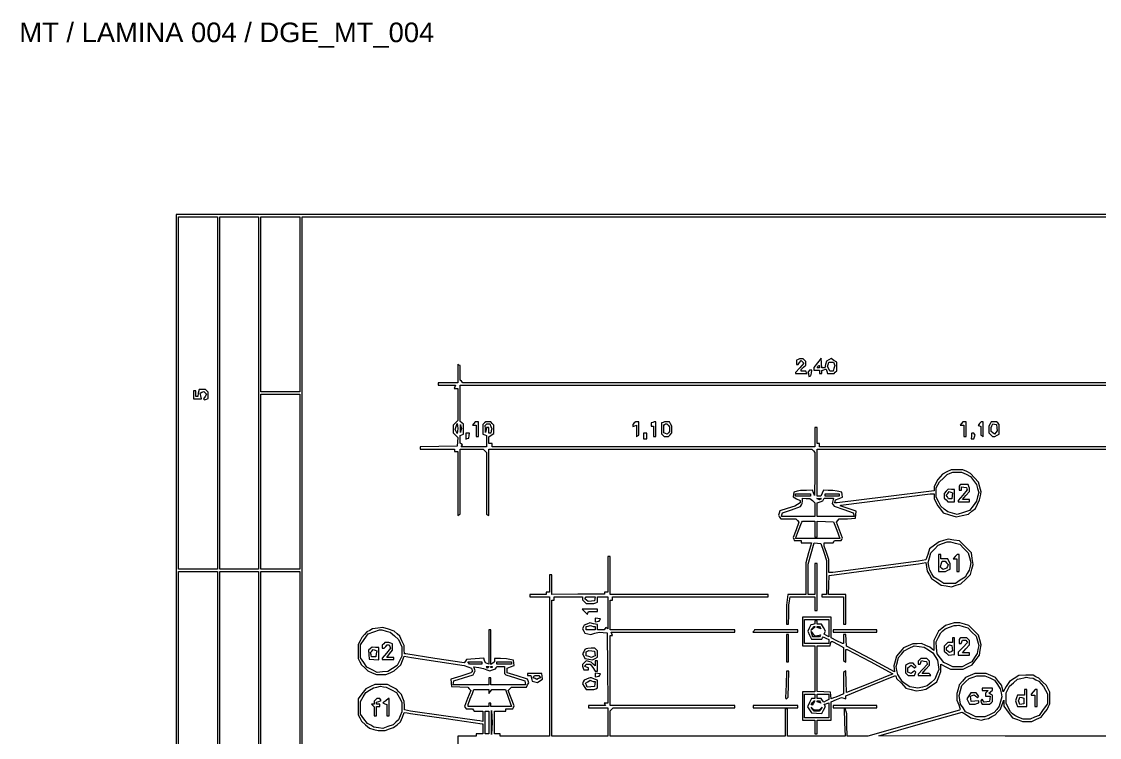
# Paper-space layout 'AN-01-DGE-004' of a CAD drawing. Header units: metres, sheet in millimetres. Extents: x 12 to 193, y 4 to 291.
# Drawn here: x 12.2 to 127.8, y 214.4 to 291.3 of the extents above; entities that cross this region are included whole.
import ezdxf

# ---------------------------------------------------------------- set-up
doc = ezdxf.new("R2010")
doc.units = ezdxf.units.M
doc.layers.add('DGE_CONTORNOS', color=7, linetype='Continuous', lineweight=0)
doc.layers.add('DGE_DATOS', color=7, linetype='Continuous', lineweight=0)
doc.styles.add('DGE_ARIAL', font='arial.ttf')

# ---------------------------------------------------------------- blocks, each defined once
blk = doc.blocks.new('LP_REF_DGE_MT_004')
at = {"layer": 'DGE_CONTORNOS'}
for points in [[(28.83, 147.47), (28.83, 24.39), (111.03, 24.39), (193.23, 24.39), (193.23, 147.47), (193.23, 270.55), (111.03, 270.55), (28.83, 270.55)], [(33.25, 251.39), (33.25, 232.49), (31.16, 232.49), (29.07, 232.49), (29.07, 251.39), (29.07, 270.3), (31.16, 270.3), (33.25, 270.3)], [(37.67, 251.39), (37.67, 232.49), (35.58, 232.49), (33.49, 232.49), (33.49, 251.39), (33.49, 270.3), (35.58, 270.3), (37.67, 270.3)], [(42.09, 260.91), (42.09, 251.52), (40, 251.52), (37.91, 251.52), (37.91, 260.91), (37.91, 270.3), (40, 270.3), (42.09, 270.3)], [(192.98, 195.78), (192.98, 121.25), (186.78, 121.25), (180.58, 121.25), (180.58, 118.43), (180.58, 115.61), (111.46, 115.61), (42.33, 115.61), (42.33, 192.95), (42.33, 270.3), (117.66, 270.3), (192.98, 270.3)], [(95.53, 255), (95.37, 254.93), (95.37, 254.7), (95.37, 254.46), (95.45, 254.46), (95.53, 254.46), (95.69, 254.68), (95.85, 254.89), (96, 254.75), (96.15, 254.6), (95.7, 254.1), (95.25, 253.6), (95.25, 253.54), (95.25, 253.48), (95.87, 253.48), (96.49, 253.48), (96.42, 253.6), (96.34, 253.73), (96.1, 253.73), (95.86, 253.73), (95.86, 253.83), (95.86, 253.93), (96.11, 254.16), (96.36, 254.38), (96.36, 254.58), (96.36, 254.78), (96.21, 254.93), (96.06, 255.08), (95.87, 255.07), (95.68, 255.06)], [(97.61, 254.63), (97.22, 254.12), (97.22, 253.99), (97.22, 253.85), (97.52, 253.85), (97.83, 253.85), (97.83, 253.67), (97.83, 253.48), (97.95, 253.48), (98.07, 253.48), (98.07, 253.65), (98.07, 253.82), (98.27, 253.9), (98.46, 253.97), (98.5, 253.97), (98.54, 253.97), (98.6, 253.73), (98.67, 253.48), (99.02, 253.48), (99.38, 253.48), (99.52, 253.63), (99.67, 253.78), (99.67, 254.24), (99.67, 254.7), (99.37, 254.9), (99.07, 255.09), (98.82, 254.96), (98.56, 254.82), (98.48, 254.46), (98.41, 254.1), (98.25, 254.1), (98.09, 254.1), (98.05, 254.61), (98.01, 255.13)], [(97.83, 254.22), (97.83, 254.1), (97.7, 254.1), (97.57, 254.1), (97.65, 254.22), (97.72, 254.34), (97.78, 254.34), (97.83, 254.34)], [(99.38, 254.52), (99.45, 254.34), (99.37, 254.03), (99.3, 253.73), (99.12, 253.73), (98.94, 253.73), (98.81, 253.98), (98.68, 254.23), (98.75, 254.47), (98.83, 254.71), (99.07, 254.71), (99.31, 254.71)], [(96.68, 253.75), (96.62, 253.65), (96.65, 253.41), (96.69, 253.17), (96.8, 253.2), (96.91, 253.23), (96.95, 253.54), (96.99, 253.85), (96.86, 253.85), (96.74, 253.85)], [(31.2, 251.39), (31.13, 251.03), (31.02, 251.03), (30.92, 251.03), (30.92, 251.33), (30.92, 251.64), (30.79, 251.64), (30.67, 251.64), (30.67, 251.21), (30.67, 250.78), (31.1, 250.78), (31.53, 250.78), (31.46, 251.09), (31.38, 251.39), (31.59, 251.47), (31.79, 251.55), (31.93, 251.41), (32.08, 251.27), (31.92, 251.01), (31.76, 250.76), (31.81, 250.7), (31.86, 250.65), (32.07, 250.73), (32.27, 250.81), (32.27, 251.14), (32.27, 251.47), (32.12, 251.62), (31.97, 251.76), (31.63, 251.76), (31.28, 251.76)], [(42.09, 241.88), (42.09, 232.49), (40, 232.49), (37.91, 232.49), (37.91, 241.88), (37.91, 251.27), (40, 251.27), (42.09, 251.27)], [(59, 247.31), (58.95, 247.04), (58.86, 247.25), (58.76, 247.47), (58.86, 247.8), (58.95, 248.14), (59, 247.86), (59.05, 247.59)], [(59.36, 247.37), (59.31, 247.16), (59.31, 247.59), (59.31, 248.02), (59.36, 247.8), (59.42, 247.59)], [(60.75, 248.14), (60.6, 247.96), (60.71, 247.94), (60.81, 247.93), (60.9, 247.94), (61, 247.96), (61, 247.34), (61, 246.73), (61.12, 246.73), (61.24, 246.73), (61.24, 247.53), (61.24, 248.32), (61.07, 248.32), (60.9, 248.32)], [(62.58, 247.81), (62.68, 247.54), (62.62, 247.32), (62.56, 247.1), (62.46, 247.1), (62.35, 247.1), (62.35, 247.4), (62.35, 247.71), (62.23, 247.71), (62.12, 247.71), (62.07, 247.43), (62.01, 247.16), (62, 247.54), (61.98, 247.92), (62.06, 248), (62.14, 248.08), (62.31, 248.08), (62.48, 248.08)], [(77.96, 248.18), (77.82, 248.03), (77.82, 247.92), (77.82, 247.81), (78, 247.88), (78.19, 247.95), (78.19, 247.33), (78.19, 246.71), (78.31, 246.79), (78.43, 246.87), (78.43, 247.6), (78.43, 248.32), (78.27, 248.32), (78.11, 248.32)], [(79.93, 248.24), (79.78, 248.18), (79.78, 248.01), (79.78, 247.83), (79.9, 247.83), (80.03, 247.83), (80.03, 247.28), (80.03, 246.73), (80.15, 246.73), (80.27, 246.73), (80.27, 247.53), (80.27, 248.32), (80.18, 248.32), (80.09, 248.31)], [(81.04, 248.24), (80.89, 248.18), (80.89, 247.6), (80.89, 247.02), (81.03, 246.88), (81.18, 246.73), (81.39, 246.73), (81.61, 246.73), (81.8, 246.92), (81.99, 247.11), (81.99, 247.48), (81.99, 247.85), (81.86, 248.09), (81.74, 248.32), (81.47, 248.32), (81.19, 248.31)], [(81.6, 247.93), (81.75, 247.78), (81.75, 247.53), (81.75, 247.27), (81.61, 247.13), (81.47, 246.99), (81.3, 247.06), (81.13, 247.12), (81.13, 247.52), (81.13, 247.92), (81.21, 248), (81.3, 248.08), (81.37, 248.08), (81.45, 248.08)], [(113.05, 248.14), (112.9, 247.96), (113.01, 247.94), (113.11, 247.93), (113.21, 247.94), (113.3, 247.96), (113.3, 247.34), (113.3, 246.73), (113.42, 246.73), (113.54, 246.73), (113.54, 247.53), (113.54, 248.32), (113.38, 248.32), (113.21, 248.32)], [(115, 248.12), (114.83, 247.92), (114.99, 247.86), (115.14, 247.81), (115.14, 247.34), (115.14, 246.87), (115.26, 246.79), (115.39, 246.71), (115.39, 247.52), (115.39, 248.32), (115.28, 248.32), (115.17, 248.32)], [(116.13, 248.09), (116, 247.85), (116, 247.48), (116, 247.11), (116.19, 246.92), (116.39, 246.73), (116.51, 246.73), (116.63, 246.73), (116.87, 246.86), (117.11, 246.98), (117.11, 247.51), (117.11, 248.03), (116.96, 248.18), (116.81, 248.32), (116.53, 248.32), (116.25, 248.32)], [(116.84, 247.67), (116.88, 247.33), (116.73, 247.15), (116.58, 246.97), (116.41, 247.11), (116.25, 247.25), (116.25, 247.47), (116.25, 247.69), (116.32, 247.89), (116.4, 248.09), (116.6, 248.05), (116.8, 248.02)], [(59.89, 246.78), (59.89, 246.46), (60.04, 246.51), (60.2, 246.56), (60.24, 246.83), (60.28, 247.1), (60.08, 247.1), (59.89, 247.1)], [(78.95, 246.79), (78.95, 246.48), (79.12, 246.48), (79.29, 246.48), (79.29, 246.79), (79.29, 247.1), (79.12, 247.1), (78.95, 247.1)], [(114.15, 247.07), (114.14, 247.04), (114.11, 246.76), (114.08, 246.48), (114.23, 246.48), (114.38, 246.48), (114.45, 246.68), (114.53, 246.87), (114.46, 246.99), (114.39, 247.1), (114.27, 247.1), (114.16, 247.1)], [(113.54, 242.68), (114.02, 242.43), (114.34, 242.01), (114.66, 241.59), (114.78, 241.15), (114.91, 240.72), (114.78, 240.25), (114.66, 239.79), (114.29, 239.29), (113.92, 238.78), (113.25, 238.57), (112.59, 238.36), (112.09, 238.5), (111.59, 238.63), (111.21, 238.95), (110.83, 239.27), (110.59, 239.74), (110.35, 240.21), (110.35, 240.71), (110.35, 241.22), (110.53, 241.55), (110.7, 241.88), (111.11, 242.27), (111.52, 242.66), (111.83, 242.79), (112.13, 242.91), (112.6, 242.92), (113.06, 242.92)], [(96.85, 240.47), (96.85, 240.34), (96.05, 240.34), (95.25, 240.34), (95.25, 240.47), (95.25, 240.59), (96.05, 240.59), (96.85, 240.59)], [(99.92, 240.47), (99.92, 240.34), (99.18, 240.34), (98.44, 240.34), (98.44, 240.47), (98.44, 240.59), (99.18, 240.59), (99.92, 240.59)], [(111.42, 240.86), (111.21, 240.63), (111.21, 240.37), (111.21, 240.12), (111.4, 239.92), (111.6, 239.73), (111.96, 239.73), (112.32, 239.73), (112.32, 240.38), (112.32, 241.03), (111.97, 241.06), (111.62, 241.08)], [(112.05, 240.36), (112.01, 240.04), (111.84, 240.04), (111.67, 240.04), (111.54, 240.24), (111.41, 240.45), (111.57, 240.63), (111.72, 240.82), (111.9, 240.75), (112.08, 240.68)], [(112.89, 241.49), (112.81, 241.41), (112.81, 241.18), (112.81, 240.96), (112.93, 240.96), (113.05, 240.96), (113.05, 241.15), (113.05, 241.34), (113.32, 241.3), (113.59, 241.27), (113.63, 241.13), (113.67, 241), (113.18, 240.44), (112.69, 239.88), (112.69, 239.8), (112.69, 239.73), (113.3, 239.73), (113.91, 239.73), (113.91, 239.85), (113.91, 239.98), (113.53, 239.98), (113.15, 239.98), (113.53, 240.41), (113.91, 240.84), (113.91, 241.01), (113.91, 241.18), (113.84, 241.38), (113.76, 241.57), (113.37, 241.57), (112.97, 241.57)], [(97.06, 239.86), (97.34, 239.63), (97.34, 238.88), (97.34, 238.13), (95.55, 238.13), (93.76, 238.13), (93.8, 238.33), (93.84, 238.53), (94.81, 238.87), (95.77, 239.22), (95.88, 239.38), (95.98, 239.55), (95.99, 239.82), (95.99, 240.1), (96.39, 240.09), (96.79, 240.09)], [(97.92, 240.02), (97.84, 239.95), (97.68, 240.02), (97.52, 240.08), (97.76, 240.09), (97.99, 240.1)], [(99.24, 239.82), (99.18, 239.55), (99.28, 239.39), (99.38, 239.24), (100.42, 238.89), (101.45, 238.54), (101.49, 238.34), (101.53, 238.13), (99.56, 238.13), (97.58, 238.13), (97.58, 238.87), (97.58, 239.61), (97.88, 239.73), (98.17, 239.84), (98.25, 239.97), (98.33, 240.1), (98.82, 240.1), (99.31, 240.1)], [(97.34, 236.78), (97.34, 235.92), (97.46, 235.92), (97.58, 235.92), (97.58, 236.79), (97.58, 237.65), (98.46, 237.62), (99.33, 237.58), (99.68, 236.69), (100.02, 235.8), (97.64, 235.8), (95.26, 235.8), (95.57, 236.63), (95.88, 237.45), (95.94, 237.55), (96, 237.64), (96.67, 237.64), (97.34, 237.64)], [(112.38, 235.3), (112.86, 235.16), (113.32, 234.71), (113.77, 234.26), (113.91, 233.74), (114.05, 233.22), (113.97, 232.81), (113.89, 232.39), (113.66, 232.02), (113.43, 231.64), (112.92, 231.3), (112.41, 230.96), (111.78, 230.96), (111.15, 230.97), (110.62, 231.3), (110.1, 231.64), (109.87, 232.01), (109.64, 232.39), (109.56, 232.81), (109.48, 233.22), (109.62, 233.72), (109.75, 234.23), (110.14, 234.65), (110.54, 235.08), (111.03, 235.25), (111.52, 235.42), (111.7, 235.43), (111.89, 235.43)], [(110.6, 233.16), (110.6, 232.24), (110.97, 232.24), (111.35, 232.24), (111.59, 232.37), (111.83, 232.5), (111.83, 232.81), (111.83, 233.12), (111.7, 233.35), (111.57, 233.59), (111.21, 233.59), (110.84, 233.59), (110.84, 233.84), (110.84, 234.08), (110.72, 234.08), (110.6, 234.08)], [(112.38, 233.84), (112.16, 233.59), (112.36, 233.59), (112.56, 233.59), (112.56, 232.92), (112.56, 232.24), (112.69, 232.24), (112.81, 232.24), (112.81, 233.16), (112.81, 234.08), (112.7, 234.08), (112.6, 234.08)], [(111.46, 233.16), (111.61, 232.98), (111.54, 232.79), (111.46, 232.6), (111.27, 232.53), (111.07, 232.45), (110.94, 232.58), (110.81, 232.71), (110.89, 233.03), (110.97, 233.35), (111.14, 233.35), (111.3, 233.35)], [(33.25, 213.33), (33.25, 194.43), (31.16, 194.43), (29.07, 194.43), (29.07, 213.33), (29.07, 232.24), (31.16, 232.24), (33.25, 232.24)], [(37.67, 213.33), (37.67, 194.43), (35.58, 194.43), (33.49, 194.43), (33.49, 213.33), (33.49, 232.24), (35.58, 232.24), (37.67, 232.24)], [(42.09, 222.85), (42.09, 213.46), (40, 213.46), (37.91, 213.46), (37.91, 222.85), (37.91, 232.24), (40, 232.24), (42.09, 232.24)], [(72.41, 229.37), (72.41, 229.19), (72.61, 229), (72.8, 228.8), (73.21, 228.8), (73.62, 228.8), (73.82, 228.88), (74.01, 228.95), (74.01, 229.25), (74.01, 229.54), (74.56, 229.54), (75.12, 229.54), (75.12, 227.81), (75.12, 226.09), (75, 226.16), (74.89, 226.23), (74.81, 226.1), (74.73, 225.98), (74.37, 225.98), (74.01, 225.98), (74.01, 226.27), (74.01, 226.57), (73.6, 226.64), (73.18, 226.72), (72.88, 226.61), (72.57, 226.49), (72.49, 226.29), (72.42, 226.09), (72.53, 225.86), (72.65, 225.64), (72.97, 225.56), (73.28, 225.48), (73.74, 225.62), (74.19, 225.75), (74.62, 225.71), (75.05, 225.67), (75.09, 221.9), (75.12, 218.12), (74.93, 218.12), (74.73, 218.12), (74.81, 218), (74.88, 217.88), (73.96, 217.88), (73.03, 217.88), (73.03, 217.75), (73.03, 217.63), (74.07, 217.63), (75.12, 217.63), (75.12, 216.1), (75.12, 214.56), (72.11, 214.56), (69.1, 214.56), (69.1, 221.87), (69.1, 229.17), (69.22, 229.17), (69.35, 229.17), (69.35, 229.36), (69.35, 229.54), (70.88, 229.54), (72.41, 229.54)], [(73.74, 229.33), (73.7, 229.11), (73.36, 229.07), (73.01, 229.03), (72.84, 229.18), (72.66, 229.32), (72.73, 229.43), (72.8, 229.54), (73.29, 229.54), (73.78, 229.54)], [(72.65, 227.91), (72.93, 227.64), (72.99, 227.79), (73.05, 227.94), (73.53, 227.94), (74.01, 227.94), (74.01, 228.07), (74.01, 228.19), (73.19, 228.19), (72.36, 228.19)], [(73.77, 227.03), (73.77, 226.84), (73.98, 226.87), (74.19, 226.91), (74.26, 227.03), (74.32, 227.15), (74.04, 227.19), (73.77, 227.22)], [(95.99, 225.8), (95.99, 224.26), (96.66, 224.26), (97.34, 224.26), (97.34, 221.81), (97.34, 219.35), (96.66, 219.35), (95.99, 219.35), (95.99, 217.82), (95.99, 216.28), (96.66, 216.28), (97.34, 216.28), (97.34, 215.54), (97.34, 214.81), (97.46, 214.81), (97.58, 214.81), (97.58, 215.54), (97.58, 216.28), (98.32, 216.28), (99.06, 216.28), (99.06, 217.27), (99.06, 218.25), (99.63, 218.5), (100.2, 218.74), (100.42, 218.67), (100.65, 218.6), (100.65, 218.76), (100.66, 218.92), (103.32, 220), (105.99, 221.08), (106.04, 220.92), (106.09, 220.76), (106.6, 220.25), (107.1, 219.74), (107.64, 219.6), (108.19, 219.45), (108.71, 219.53), (109.24, 219.61), (109.83, 220.01), (110.41, 220.42), (110.62, 220.96), (110.83, 221.5), (110.84, 221.9), (110.84, 222.3), (111.37, 222.03), (111.89, 221.77), (112.56, 221.77), (113.24, 221.77), (113.72, 222), (114.21, 222.24), (114.6, 222.75), (114.99, 223.26), (115.07, 223.81), (115.15, 224.37), (115.01, 224.9), (114.87, 225.42), (114.36, 225.93), (113.85, 226.44), (113.36, 226.58), (112.87, 226.72), (112.56, 226.72), (112.26, 226.72), (111.8, 226.59), (111.34, 226.46), (110.96, 226.14), (110.59, 225.83), (110.34, 225.33), (110.08, 224.84), (110.08, 224.3), (110.07, 223.77), (109.87, 223.95), (109.67, 224.13), (109.22, 224.32), (108.76, 224.51), (108.3, 224.5), (107.84, 224.5), (107.34, 224.28), (106.85, 224.05), (106.46, 223.61), (106.07, 223.16), (105.93, 222.64), (105.79, 222.13), (105.84, 221.81), (105.88, 221.49), (103.3, 222.87), (100.71, 224.24), (100.68, 224.87), (100.64, 225.49), (100.52, 225.49), (100.41, 225.49), (100.41, 225), (100.41, 224.51), (100.34, 224.51), (100.28, 224.51), (99.67, 224.82), (99.06, 225.12), (99.06, 226.23), (99.06, 227.33), (97.52, 227.33), (95.99, 227.33)], [(98.81, 226.16), (98.81, 225.24), (98.58, 225.39), (98.34, 225.53), (98.4, 225.69), (98.46, 225.84), (98.24, 226.22), (98.02, 226.59), (97.8, 226.59), (97.58, 226.59), (97.58, 226.78), (97.58, 226.96), (97.46, 226.96), (97.34, 226.96), (97.34, 226.79), (97.34, 226.62), (97.12, 226.57), (96.91, 226.51), (96.73, 226.18), (96.56, 225.85), (96.76, 225.43), (96.97, 225), (97.51, 225), (98.06, 225), (98.13, 225.12), (98.21, 225.23), (98.51, 225.1), (98.81, 224.96), (98.81, 224.73), (98.81, 224.51), (97.52, 224.51), (96.23, 224.51), (96.23, 225.8), (96.23, 227.09), (97.52, 227.09), (98.81, 227.09)], [(51.33, 225.85), (51.79, 225.72), (52.24, 225.33), (52.68, 224.94), (52.85, 224.54), (53.02, 224.15), (53.02, 223.65), (53.02, 223.15), (52.77, 222.66), (52.52, 222.17), (52.03, 221.85), (51.54, 221.52), (50.96, 221.47), (50.38, 221.42), (49.83, 221.71), (49.27, 221.99), (48.94, 222.48), (48.6, 222.97), (48.6, 223.66), (48.6, 224.36), (49, 224.95), (49.41, 225.55), (50.02, 225.76), (50.62, 225.97), (50.74, 225.97), (50.87, 225.98)], [(73.65, 226.35), (73.77, 226.35), (73.77, 226.16), (73.77, 225.98), (73.27, 225.98), (72.78, 225.98), (72.78, 226.16), (72.78, 226.33), (73, 226.39), (73.21, 226.44), (73.38, 226.4), (73.54, 226.35)], [(90.77, 225.86), (90.69, 225.73), (93.1, 225.73), (95.5, 225.73), (95.5, 225.86), (95.5, 225.98), (93.17, 225.98), (90.85, 225.98)], [(94.27, 224.02), (94.27, 222.54), (94.39, 222.54), (94.51, 222.54), (94.51, 224.02), (94.51, 225.49), (94.39, 225.49), (94.27, 225.49)], [(97.34, 226.3), (97.34, 226.26), (97.12, 226.09), (96.91, 225.92), (97.08, 226.13), (97.25, 226.35), (97.29, 226.35), (97.34, 226.35)], [(97.62, 225.39), (97.94, 225.45), (97.88, 225.35), (97.81, 225.24), (97.45, 225.24), (97.09, 225.24), (97.09, 225.29), (97.09, 225.35), (97.01, 225.57), (96.94, 225.8), (97.12, 225.56), (97.3, 225.33)], [(97.89, 226.23), (97.96, 226.11), (97.77, 226.18), (97.58, 226.25), (97.58, 226.3), (97.58, 226.35), (97.7, 226.35), (97.81, 226.35)], [(99.3, 225.86), (99.3, 225.73), (101.64, 225.73), (103.97, 225.73), (103.97, 225.86), (103.97, 225.98), (101.64, 225.98), (99.3, 225.98)], [(113.23, 226.33), (113.72, 226.2), (114.17, 225.75), (114.63, 225.3), (114.76, 224.8), (114.9, 224.29), (114.81, 223.88), (114.73, 223.46), (114.45, 223.01), (114.16, 222.55), (113.65, 222.29), (113.14, 222.03), (112.63, 222.02), (112.11, 222.01), (111.64, 222.25), (111.17, 222.48), (110.8, 222.94), (110.43, 223.4), (110.38, 224.05), (110.33, 224.71), (110.57, 225.19), (110.82, 225.67), (111.05, 225.89), (111.29, 226.1), (111.77, 226.28), (112.26, 226.45), (112.5, 226.46), (112.75, 226.47)], [(51.08, 224.48), (50.93, 224.34), (50.93, 224.18), (50.93, 224.02), (51.04, 224.02), (51.14, 224.02), (51.3, 224.2), (51.45, 224.38), (51.56, 224.38), (51.67, 224.38), (51.74, 224.2), (51.81, 224.02), (51.37, 223.49), (50.93, 222.95), (50.93, 222.87), (50.93, 222.79), (51.54, 222.79), (52.16, 222.79), (52.16, 222.91), (52.16, 223.03), (51.78, 223.03), (51.4, 223.03), (51.72, 223.41), (52.03, 223.79), (52.03, 224.13), (52.03, 224.48), (51.84, 224.56), (51.65, 224.63), (51.43, 224.63), (51.22, 224.63)], [(99.81, 224.41), (100.41, 224.08), (100.41, 223.38), (100.41, 222.68), (100.53, 222.6), (100.65, 222.53), (100.65, 223.21), (100.65, 223.89), (100.72, 223.89), (100.79, 223.89), (103.24, 222.58), (105.69, 221.26), (105.47, 221.17), (105.26, 221.09), (102.99, 220.17), (100.71, 219.25), (100.68, 220.41), (100.64, 221.57), (100.53, 221.5), (100.41, 221.42), (100.41, 220.27), (100.41, 219.11), (100, 218.94), (99.59, 218.77), (99.33, 218.68), (99.07, 218.6), (99.03, 218.95), (99, 219.29), (98.29, 219.33), (97.58, 219.36), (97.58, 221.81), (97.58, 224.26), (98.27, 224.26), (98.96, 224.26), (99.02, 224.51), (99.09, 224.75), (99.15, 224.75), (99.2, 224.75)], [(112.07, 224.88), (112.07, 224.63), (111.83, 224.63), (111.6, 224.63), (111.4, 224.44), (111.21, 224.24), (111.21, 223.96), (111.21, 223.69), (111.44, 223.48), (111.66, 223.28), (111.99, 223.31), (112.32, 223.33), (112.32, 224.23), (112.32, 225.12), (112.19, 225.12), (112.07, 225.12)], [(112.05, 224.02), (112.09, 223.74), (111.93, 223.64), (111.77, 223.54), (111.61, 223.67), (111.46, 223.8), (111.46, 223.94), (111.46, 224.09), (111.61, 224.24), (111.76, 224.39), (111.88, 224.35), (112.01, 224.3)], [(112.89, 225.04), (112.81, 224.96), (112.81, 224.73), (112.81, 224.51), (112.92, 224.51), (113.03, 224.51), (113.1, 224.69), (113.17, 224.88), (113.35, 224.88), (113.53, 224.88), (113.61, 224.74), (113.7, 224.61), (113.19, 224.09), (112.69, 223.58), (112.69, 223.43), (112.69, 223.28), (113.3, 223.28), (113.91, 223.28), (113.91, 223.4), (113.91, 223.52), (113.53, 223.52), (113.15, 223.52), (113.53, 223.96), (113.91, 224.39), (113.91, 224.61), (113.91, 224.83), (113.77, 224.97), (113.62, 225.12), (113.29, 225.12), (112.97, 225.12)], [(49.65, 223.97), (49.44, 223.82), (49.48, 223.34), (49.52, 222.85), (50.04, 222.81), (50.56, 222.77), (50.56, 223.43), (50.56, 224.08), (50.21, 224.1), (49.85, 224.13)], [(50.29, 223.42), (50.25, 223.1), (50.01, 223.1), (49.77, 223.1), (49.72, 223.32), (49.68, 223.54), (49.82, 223.71), (49.96, 223.88), (50.15, 223.81), (50.33, 223.74)], [(72.81, 223.93), (72.66, 223.87), (72.53, 223.64), (72.41, 223.4), (72.53, 223.16), (72.66, 222.92), (73.08, 222.84), (73.49, 222.77), (73.75, 222.9), (74.01, 223.04), (74.01, 223.38), (74.01, 223.72), (73.86, 223.87), (73.72, 224.02), (73.34, 224.01), (72.97, 224)], [(73.74, 223.45), (73.78, 223.19), (73.58, 223.11), (73.38, 223.03), (73.08, 223.11), (72.78, 223.18), (72.78, 223.41), (72.78, 223.63), (72.94, 223.69), (73.09, 223.76), (73.4, 223.73), (73.7, 223.71)], [(109.52, 223.83), (109.99, 223.51), (110.23, 223.12), (110.47, 222.73), (110.54, 222.24), (110.62, 221.74), (110.41, 221.22), (110.2, 220.7), (109.79, 220.34), (109.37, 219.97), (108.88, 219.84), (108.38, 219.71), (107.95, 219.79), (107.52, 219.87), (107.13, 220.13), (106.74, 220.4), (106.47, 220.79), (106.21, 221.19), (106.13, 221.62), (106.04, 222.05), (106.18, 222.54), (106.31, 223.02), (106.61, 223.38), (106.92, 223.74), (107.44, 224.01), (107.96, 224.27), (108.51, 224.21), (109.06, 224.14)], [(62.13, 221.7), (62.47, 221.57), (62.76, 221.68), (63.06, 221.79), (63.14, 221.92), (63.22, 222.05), (63.64, 222.05), (64.05, 222.05), (64.04, 221.68), (64.03, 221.31), (64.11, 221.23), (64.19, 221.15), (65.2, 220.83), (66.21, 220.51), (66.25, 220.3), (66.29, 220.09), (64.44, 220.09), (62.59, 220.09), (62.59, 220.46), (62.59, 220.82), (62.47, 220.82), (62.35, 220.82), (62.35, 220.46), (62.35, 220.09), (60.43, 220.09), (58.52, 220.09), (58.56, 220.3), (58.6, 220.51), (59.63, 220.83), (60.66, 221.16), (60.78, 221.36), (60.89, 221.57), (60.82, 221.79), (60.75, 222.01), (61.27, 221.93), (61.79, 221.84)], [(61.61, 222.42), (61.61, 222.3), (60.94, 222.3), (60.27, 222.3), (60.2, 222.42), (60.12, 222.54), (60.87, 222.54), (61.61, 222.54)], [(62.31, 221.97), (62.22, 221.89), (62.14, 221.97), (62.06, 222.05), (62.22, 222.05), (62.39, 222.05)], [(62.72, 221.99), (62.72, 221.93), (62.65, 221.93), (62.59, 221.93), (62.59, 221.99), (62.59, 222.05), (62.65, 222.05), (62.72, 222.05)], [(64.8, 222.42), (64.8, 222.3), (64, 222.3), (63.21, 222.3), (63.21, 222.42), (63.21, 222.54), (64, 222.54), (64.8, 222.54)], [(72.61, 222.48), (72.41, 222.28), (72.41, 222.18), (72.41, 222.07), (72.49, 221.88), (72.56, 221.68), (72.8, 221.68), (73.03, 221.68), (73.03, 221.79), (73.03, 221.9), (72.84, 221.98), (72.64, 222.05), (72.72, 222.17), (72.8, 222.3), (73.01, 222.3), (73.23, 222.3), (73.5, 221.93), (73.77, 221.56), (73.89, 221.56), (74.01, 221.56), (74.01, 222.11), (74.01, 222.67), (73.89, 222.67), (73.77, 222.67), (73.77, 222.4), (73.77, 222.14), (73.55, 222.32), (73.34, 222.51), (73.07, 222.59), (72.81, 222.67)], [(107.25, 222.29), (107.04, 222.16), (107.04, 221.76), (107.04, 221.36), (107.18, 221.22), (107.33, 221.07), (107.68, 221.07), (108.03, 221.07), (108.1, 221.26), (108.17, 221.45), (108.1, 221.52), (108.03, 221.6), (107.84, 221.44), (107.65, 221.29), (107.47, 221.36), (107.28, 221.43), (107.28, 221.66), (107.28, 221.9), (107.47, 222.05), (107.65, 222.2), (107.84, 222.05), (108.03, 221.89), (108.1, 221.97), (108.18, 222.05), (108.02, 222.23), (107.87, 222.42), (107.67, 222.42), (107.47, 222.41)], [(108.54, 222.76), (108.39, 222.62), (108.39, 222.46), (108.39, 222.3), (108.5, 222.3), (108.61, 222.3), (108.68, 222.49), (108.76, 222.68), (109.02, 222.64), (109.29, 222.6), (109.34, 222.46), (109.39, 222.31), (108.89, 221.77), (108.39, 221.23), (108.39, 221.15), (108.39, 221.07), (109.07, 221.07), (109.75, 221.07), (109.68, 221.19), (109.6, 221.31), (109.23, 221.31), (108.85, 221.31), (109.23, 221.75), (109.62, 222.18), (109.62, 222.4), (109.62, 222.62), (109.47, 222.76), (109.32, 222.91), (109, 222.91), (108.68, 222.91)], [(66.52, 221.19), (66.52, 221.07), (66.69, 221.07), (66.86, 221.07), (66.94, 220.78), (67.01, 220.48), (67.28, 220.41), (67.56, 220.34), (67.84, 220.52), (68.11, 220.7), (68.09, 221.01), (68.06, 221.31), (67.29, 221.31), (66.52, 221.31)], [(67.81, 220.95), (67.89, 220.82), (67.7, 220.75), (67.5, 220.67), (67.31, 220.75), (67.12, 220.82), (67.2, 220.95), (67.27, 221.07), (67.5, 221.07), (67.73, 221.07)], [(72.83, 220.7), (72.57, 220.6), (72.49, 220.39), (72.41, 220.18), (72.6, 219.89), (72.79, 219.6), (73.21, 219.6), (73.62, 219.6), (73.82, 219.67), (74.01, 219.75), (74.01, 220.16), (74.01, 220.58), (73.7, 220.7), (73.38, 220.82), (73.24, 220.82), (73.09, 220.81)], [(73.77, 221.14), (73.77, 220.95), (73.98, 220.98), (74.19, 221.01), (74.26, 221.13), (74.32, 221.25), (74.04, 221.29), (73.77, 221.33)], [(94.24, 220.12), (94.19, 218.68), (94.23, 218.62), (94.27, 218.57), (94.36, 218.66), (94.45, 218.76), (94.49, 220.16), (94.54, 221.56), (94.42, 221.56), (94.3, 221.56)], [(116.08, 220.83), (116.6, 220.6), (116.9, 220.13), (117.21, 219.66), (117.29, 219.22), (117.37, 218.78), (117.24, 218.28), (117.1, 217.79), (116.84, 217.45), (116.57, 217.11), (116.07, 216.88), (115.57, 216.65), (115.07, 216.65), (114.58, 216.65), (114.03, 216.93), (113.49, 217.2), (113.22, 217.6), (112.95, 218.01), (112.87, 218.48), (112.79, 218.95), (112.93, 219.49), (113.08, 220.02), (113.48, 220.4), (113.88, 220.78), (114.3, 220.91), (114.71, 221.04), (115.14, 221.05), (115.57, 221.06)], [(121.03, 220.63), (121.34, 220.48), (121.6, 220.19), (121.86, 219.9), (122.06, 219.51), (122.26, 219.12), (122.26, 218.59), (122.26, 218.06), (121.82, 217.43), (121.39, 216.79), (120.9, 216.6), (120.42, 216.4), (120.05, 216.4), (119.68, 216.4), (119.22, 216.59), (118.77, 216.78), (118.54, 216.99), (118.31, 217.2), (118.07, 217.66), (117.84, 218.11), (117.84, 218.68), (117.84, 219.24), (118.02, 219.58), (118.2, 219.93), (118.64, 220.31), (119.07, 220.7), (119.41, 220.77), (119.74, 220.85), (119.87, 220.88), (119.99, 220.92), (120.36, 220.85), (120.73, 220.79)], [(51.91, 219.55), (52.46, 219.28), (52.75, 218.76), (53.04, 218.24), (53.03, 217.72), (53.03, 217.2), (52.85, 216.77), (52.67, 216.34), (52.38, 216.07), (52.09, 215.8), (51.54, 215.6), (50.99, 215.41), (50.52, 215.48), (50.04, 215.55), (49.69, 215.74), (49.33, 215.92), (48.96, 216.43), (48.6, 216.93), (48.6, 217.62), (48.6, 218.31), (48.87, 218.79), (49.15, 219.28), (49.56, 219.51), (49.97, 219.75), (50.36, 219.84), (50.74, 219.93), (51.05, 219.88), (51.36, 219.82)], [(73.66, 220.46), (73.78, 220.46), (73.74, 220.18), (73.7, 219.9), (73.3, 219.86), (72.9, 219.83), (72.82, 220.04), (72.74, 220.25), (72.97, 220.41), (73.21, 220.58), (73.37, 220.52), (73.54, 220.46)], [(115.26, 219.6), (115.26, 219.47), (115.59, 219.47), (115.93, 219.47), (115.78, 219.33), (115.63, 219.18), (115.63, 219.02), (115.63, 218.86), (115.89, 218.86), (116.14, 218.86), (116.1, 218.58), (116.06, 218.31), (115.77, 218.27), (115.48, 218.22), (115.38, 218.38), (115.28, 218.55), (115.19, 218.46), (115.11, 218.38), (115.18, 218.19), (115.26, 218), (115.66, 218), (116.07, 218), (116.22, 218.15), (116.37, 218.29), (116.37, 218.63), (116.37, 218.97), (116.18, 219.08), (115.98, 219.18), (116.18, 219.34), (116.37, 219.5), (116.37, 219.61), (116.37, 219.72), (115.82, 219.72), (115.26, 219.72)], [(50.22, 218.47), (50.07, 218.32), (50.07, 218.16), (50.07, 218), (49.92, 218), (49.77, 218), (49.92, 217.85), (50.07, 217.71), (50.07, 217.24), (50.07, 216.77), (50.19, 216.77), (50.31, 216.77), (50.31, 217.26), (50.31, 217.75), (50.5, 217.75), (50.68, 217.75), (50.68, 217.88), (50.68, 218), (50.5, 218), (50.31, 218), (50.31, 218.11), (50.31, 218.23), (50.56, 218.31), (50.81, 218.39), (50.74, 218.5), (50.67, 218.61), (50.52, 218.61), (50.36, 218.61)], [(51.3, 218.37), (50.99, 218.14), (51.21, 218.06), (51.42, 217.97), (51.42, 217.37), (51.42, 216.77), (51.54, 216.77), (51.67, 216.77), (51.67, 217.69), (51.67, 218.61), (51.63, 218.61), (51.6, 218.61)], [(62.35, 219.38), (62.35, 219.17), (62.52, 219.38), (62.68, 219.6), (63.4, 219.6), (64.13, 219.59), (64.45, 218.67), (64.78, 217.75), (63.69, 217.75), (62.59, 217.75), (62.59, 217.94), (62.59, 218.12), (62.47, 218.12), (62.35, 218.12), (62.35, 217.94), (62.35, 217.75), (61.24, 217.75), (60.14, 217.75), (60.14, 217.87), (60.14, 217.99), (60.36, 218.58), (60.59, 219.17), (60.67, 219.38), (60.74, 219.6), (61.55, 219.6), (62.35, 219.6)], [(97.34, 218.86), (97.34, 218.61), (97.15, 218.61), (96.97, 218.61), (96.76, 218.18), (96.55, 217.74), (96.75, 217.41), (96.95, 217.08), (97.51, 217.04), (98.06, 217), (98.26, 217.38), (98.45, 217.76), (98.38, 217.88), (98.31, 218), (98.36, 218), (98.42, 218), (98.62, 218.07), (98.81, 218.15), (98.81, 217.34), (98.81, 216.53), (97.52, 216.53), (96.23, 216.53), (96.23, 217.82), (96.23, 219.1), (96.79, 219.1), (97.34, 219.1)], [(98.81, 218.8), (98.81, 218.5), (98.54, 218.36), (98.28, 218.21), (98.13, 218.41), (97.99, 218.61), (97.78, 218.61), (97.58, 218.61), (97.58, 218.86), (97.58, 219.1), (98.2, 219.1), (98.81, 219.1)], [(113.84, 218.92), (113.63, 218.6), (113.77, 218.3), (113.91, 218), (114.21, 218), (114.51, 218), (114.7, 218.07), (114.9, 218.15), (114.9, 218.26), (114.9, 218.37), (114.5, 218.34), (114.1, 218.31), (114.06, 218.58), (114.02, 218.86), (114.21, 218.94), (114.41, 219.01), (114.59, 218.86), (114.78, 218.7), (114.85, 218.78), (114.93, 218.85), (114.77, 219.04), (114.62, 219.23), (114.33, 219.23), (114.04, 219.23)], [(119.81, 219.29), (119.81, 218.98), (119.43, 218.98), (119.06, 218.98), (118.95, 218.68), (118.83, 218.37), (118.95, 218.06), (119.06, 217.75), (119.56, 217.75), (120.05, 217.75), (120.05, 218.68), (120.05, 219.6), (119.93, 219.6), (119.81, 219.6)], [(119.74, 218.37), (119.74, 218.06), (119.53, 218.02), (119.31, 217.98), (119.24, 218.18), (119.17, 218.37), (119.24, 218.56), (119.31, 218.75), (119.53, 218.71), (119.74, 218.67)], [(120.75, 219.35), (120.54, 219.1), (120.54, 219.04), (120.54, 218.98), (120.73, 218.98), (120.91, 218.98), (120.91, 218.37), (120.91, 217.75), (121.03, 217.75), (121.16, 217.75), (121.16, 218.68), (121.16, 219.6), (121.06, 219.6), (120.97, 219.6)], [(90.71, 217.75), (90.71, 217.63), (93.1, 217.63), (95.5, 217.63), (95.5, 217.75), (95.5, 217.88), (93.1, 217.88), (90.71, 217.88)], [(97.52, 217.39), (97.78, 217.39), (97.95, 217.54), (98.12, 217.69), (97.96, 217.48), (97.8, 217.26), (97.52, 217.26), (97.25, 217.26), (97.08, 217.48), (96.92, 217.69), (97.09, 217.54), (97.26, 217.39)], [(97.19, 218.13), (97.04, 217.89), (96.99, 217.94), (96.93, 217.99), (97.09, 218.18), (97.25, 218.37), (97.29, 218.37), (97.34, 218.37)], [(97.89, 218.25), (97.96, 218.13), (97.77, 218.2), (97.58, 218.27), (97.58, 218.32), (97.58, 218.37), (97.7, 218.37), (97.81, 218.37)], [(99.3, 217.75), (99.3, 217.63), (101.64, 217.63), (103.97, 217.63), (103.97, 217.75), (103.97, 217.88), (101.64, 217.88), (99.3, 217.88)], [(62.35, 216.04), (62.35, 214.81), (62.16, 214.81), (61.98, 214.81), (61.98, 216.04), (61.98, 217.26), (62.16, 217.26), (62.35, 217.26)], [(62.68, 215.39), (62.64, 214.75), (62.64, 216.04), (62.64, 217.32), (62.68, 216.68), (62.73, 216.04)]]:
    blk.add_lwpolyline(points, close=True, dxfattribs=at)
for points in [[(135.64, 252.5), (97.61, 252.5), (59.57, 252.5), (59.42, 252.65), (59.28, 252.79), (59.28, 253.56), (59.28, 254.33), (59.15, 254.4), (59.03, 254.48), (59.03, 253.49), (59.03, 252.5), (57.99, 252.5), (56.94, 252.5), (56.94, 252.38), (56.94, 252.25), (57.86, 252.25), (58.78, 252.25), (58.71, 252.07), (58.64, 251.89), (58.83, 251.89), (59.03, 251.89), (59.03, 250.17), (59.03, 248.45), (58.79, 248.2), (58.54, 247.96), (58.54, 247.53), (58.54, 247.11), (58.79, 246.87), (59.05, 246.63), (59.01, 246.16), (58.97, 245.69), (56.98, 245.65), (54.98, 245.62), (54.98, 245.5), (54.98, 245.38), (56.82, 245.38), (58.66, 245.38), (58.66, 245.26), (58.66, 245.13), (58.85, 245.13), (59.03, 245.13), (59.03, 241.69), (59.03, 238.24), (59.15, 238.32), (59.28, 238.39), (59.28, 241.89), (59.28, 245.38), (60.51, 245.38), (61.75, 245.38), (61.93, 245.2), (62.1, 245.03), (62.1, 241.71), (62.1, 238.39), (62.22, 238.32), (62.35, 238.24), (62.35, 241.81), (62.35, 245.38), (79.67, 245.38), (96.99, 245.38), (97.17, 245.2), (97.34, 245.02), (97.31, 242.71), (97.27, 240.41), (97.17, 240.68), (97.06, 240.96), (96.43, 240.94), (95.8, 240.93), (95.44, 240.85), (95.07, 240.77), (95.03, 240.5), (94.99, 240.24), (95.37, 240.04), (95.74, 239.85), (95.74, 239.73), (95.74, 239.61), (95.47, 239.44), (95.19, 239.27), (94.37, 239), (93.56, 238.74), (93.5, 238.51), (93.44, 238.29), (93.55, 238.09), (93.67, 237.89), (94.47, 237.89), (95.27, 237.89), (95.45, 237.71), (95.62, 237.54), (95.31, 236.71), (95, 235.88), (95.06, 235.72), (95.12, 235.56), (95.49, 235.56), (95.86, 235.56), (95.86, 235.43), (95.86, 235.31), (96.41, 235.31), (96.95, 235.31), (96.66, 234.24), (96.36, 233.16), (96.36, 231.47), (96.36, 229.79), (95.39, 229.79), (94.42, 229.79), (94.35, 229.22), (94.27, 228.65), (94.27, 227.62), (94.27, 226.59), (94.39, 226.59), (94.51, 226.59), (94.52, 227.61), (94.52, 228.62), (94.59, 229.08), (94.67, 229.54), (96, 229.54), (97.34, 229.54), (97.34, 228.8), (97.34, 228.07), (97.46, 228.07), (97.58, 228.07), (97.58, 230.58), (97.58, 233.1), (97.46, 233.1), (97.34, 233.1), (97.34, 231.44), (97.34, 229.79), (96.97, 229.79), (96.6, 229.79), (96.6, 231.41), (96.6, 233.03), (96.93, 234.18), (97.25, 235.32), (97.61, 235.29), (97.98, 235.25), (98.27, 234.33), (98.56, 233.41), (98.56, 231.6), (98.57, 229.79), (98.32, 229.79), (98.07, 229.79), (98.07, 229.66), (98.07, 229.54), (99.24, 229.54), (100.41, 229.54), (100.41, 228.07), (100.41, 226.59), (100.53, 226.59), (100.65, 226.59), (100.65, 228.19), (100.65, 229.79), (99.73, 229.79), (98.8, 229.79), (98.84, 230.8), (98.87, 231.81), (103.66, 232.45), (108.45, 233.08), (108.84, 233.14), (109.23, 233.21), (109.31, 232.74), (109.38, 232.28), (109.62, 231.9), (109.85, 231.51), (110.36, 231.15), (110.86, 230.78), (111.42, 230.7), (111.97, 230.61), (112.48, 230.77), (112.99, 230.92), (113.5, 231.43), (114.01, 231.94), (114.16, 232.48), (114.3, 233.01), (114.21, 233.63), (114.13, 234.25), (113.49, 234.89), (112.85, 235.53), (112.23, 235.61), (111.61, 235.7), (111.13, 235.57), (110.65, 235.44), (110.14, 235.06), (109.63, 234.69), (109.43, 234.08), (109.23, 233.48), (108.84, 233.41), (108.45, 233.34), (103.85, 232.73), (99.25, 232.12), (99.03, 232.12), (98.81, 232.12), (98.81, 232.84), (98.81, 233.55), (98.57, 234.27), (98.32, 234.98), (98.32, 235.15), (98.32, 235.31), (98.8, 235.31), (99.29, 235.31), (99.36, 235.43), (99.44, 235.56), (99.79, 235.56), (100.15, 235.56), (100.23, 235.68), (100.3, 235.81), (99.98, 236.67), (99.65, 237.53), (99.79, 237.7), (99.94, 237.88), (100.82, 237.91), (101.7, 237.95), (101.73, 238.34), (101.77, 238.73), (100.91, 239.01), (100.04, 239.29), (100.08, 239.33), (100.12, 239.37), (104.9, 239.98), (109.68, 240.59), (109.89, 240.59), (110.11, 240.59), (110.11, 240.34), (110.11, 240.09), (110.31, 239.69), (110.51, 239.3), (110.8, 238.92), (111.09, 238.54), (111.78, 238.32), (112.47, 238.1), (113.13, 238.25), (113.79, 238.4), (114.17, 238.71), (114.54, 239.02), (114.77, 239.48), (115, 239.93), (115.08, 240.36), (115.16, 240.8), (115.02, 241.31), (114.88, 241.83), (114.46, 242.3), (114.03, 242.77), (113.62, 242.97), (113.2, 243.17), (112.57, 243.17), (111.94, 243.17), (111.48, 242.93), (111.03, 242.7), (110.77, 242.41), (110.5, 242.12), (110.31, 241.73), (110.11, 241.34), (110.11, 241.12), (110.11, 240.9), (104.92, 240.25), (99.73, 239.6), (99.58, 239.6), (99.43, 239.61), (99.49, 239.77), (99.55, 239.92), (99.93, 240.07), (100.3, 240.21), (100.26, 240.49), (100.22, 240.77), (99.73, 240.86), (99.24, 240.94), (98.74, 240.95), (98.24, 240.96), (98.1, 240.65), (97.96, 240.34), (97.77, 240.34), (97.58, 240.34), (97.58, 242.86), (97.58, 245.38), (114.84, 245.38), (132.1, 245.38)], [(132.45, 245.62), (115.14, 245.62), (97.83, 245.62), (97.83, 245.81), (97.83, 245.99), (97.71, 245.99), (97.58, 245.99), (97.58, 246.85), (97.58, 247.71), (97.46, 247.71), (97.34, 247.71), (97.34, 246.67), (97.34, 245.62), (80.03, 245.62), (62.72, 245.62), (62.72, 245.81), (62.72, 245.99), (62.53, 245.99), (62.35, 245.99), (62.35, 246.35), (62.35, 246.7), (62.62, 246.88), (62.89, 247.06), (62.89, 247.5), (62.89, 247.93), (62.72, 248.13), (62.56, 248.32), (62.3, 248.32), (62.03, 248.32), (61.88, 248.18), (61.73, 248.03), (61.73, 247.5), (61.73, 246.97), (61.92, 246.9), (62.1, 246.83), (62.1, 246.22), (62.1, 245.62), (60.74, 245.62), (59.39, 245.62), (59.46, 245.74), (59.53, 245.85), (59.4, 245.93), (59.28, 246.01), (59.28, 246.42), (59.28, 246.83), (59.46, 246.9), (59.65, 246.97), (59.65, 247.51), (59.65, 248.05), (59.46, 248.2), (59.28, 248.35), (59.28, 250.3), (59.28, 252.25), (97.4, 252.25), (135.51, 252.25)], [(131.29, 214.56), (117.74, 214.59), (104.19, 214.62), (108.65, 215.9), (113.12, 217.17), (113.58, 216.86), (114.04, 216.54), (114.6, 216.43), (115.15, 216.31), (115.54, 216.4), (115.94, 216.49), (116.31, 216.68), (116.68, 216.87), (116.96, 217.18), (117.25, 217.49), (117.42, 217.96), (117.59, 218.43), (117.59, 218.11), (117.6, 217.79), (118.06, 217.16), (118.52, 216.53), (119.06, 216.35), (119.6, 216.16), (120.1, 216.16), (120.6, 216.16), (121.11, 216.39), (121.61, 216.62), (121.92, 217.04), (122.23, 217.45), (122.39, 217.75), (122.54, 218.05), (122.54, 218.67), (122.54, 219.29), (122.35, 219.66), (122.16, 220.03), (121.75, 220.41), (121.34, 220.79), (121.03, 220.95), (120.73, 221.11), (119.96, 221.11), (119.19, 221.1), (118.7, 220.77), (118.21, 220.45), (117.86, 219.89), (117.51, 219.33), (117.44, 219.69), (117.36, 220.05), (117.02, 220.46), (116.69, 220.86), (116.19, 221.08), (115.69, 221.31), (115.08, 221.31), (114.47, 221.31), (113.97, 221.08), (113.47, 220.86), (113.15, 220.47), (112.82, 220.08), (112.69, 219.62), (112.56, 219.17), (112.57, 218.8), (112.57, 218.43), (112.75, 217.94), (112.92, 217.46), (112.88, 217.42), (112.84, 217.38), (107.92, 215.97), (102.99, 214.56), (101.88, 214.56), (100.78, 214.56), (100.77, 215.76), (100.77, 216.96), (100.7, 217.23), (100.62, 217.51), (100.54, 217.51), (100.46, 217.51), (100.51, 216.04), (100.56, 214.56), (97.48, 214.56), (94.39, 214.56), (94.39, 216.04), (94.39, 217.51), (94.27, 217.51), (94.15, 217.51), (94.15, 216.04), (94.15, 214.56), (84.75, 214.56), (75.36, 214.56), (75.36, 215.92), (75.36, 217.28), (75.54, 217.46), (75.71, 217.63), (82.23, 217.63), (88.74, 217.63), (88.74, 217.75), (88.74, 217.88), (82.05, 217.88), (75.36, 217.88), (75.36, 221.62), (75.36, 225.37), (75.5, 225.37), (75.63, 225.37), (75.56, 225.55), (75.49, 225.73), (82.12, 225.73), (88.74, 225.73), (88.74, 225.86), (88.74, 225.98), (82.05, 225.98), (75.36, 225.98), (75.36, 227.58), (75.36, 229.17), (75.48, 229.17), (75.61, 229.17), (75.61, 229.36), (75.61, 229.54), (83.96, 229.54), (92.3, 229.54), (92.3, 229.66), (92.3, 229.79), (83.83, 229.79), (75.36, 229.79), (75.36, 231.81), (75.36, 233.84), (75.24, 233.84), (75.12, 233.84), (75.12, 231.93), (75.12, 230.03), (74.93, 230.03), (74.75, 230.03), (74.75, 229.93), (74.75, 229.83), (71.92, 229.81), (69.1, 229.78), (69.1, 230.83), (69.1, 231.87), (68.98, 231.87), (68.85, 231.87), (68.85, 230.95), (68.85, 230.03), (68.67, 230.03), (68.49, 230.03), (68.49, 229.91), (68.49, 229.79), (67.63, 229.79), (66.77, 229.79), (66.77, 229.66), (66.77, 229.54), (67.81, 229.54), (68.85, 229.54), (68.85, 222.05), (68.85, 214.56), (66.21, 214.56), (63.57, 214.56), (63.57, 214.69), (63.57, 214.81), (63.27, 214.81), (62.96, 214.81), (62.96, 216.04), (62.96, 217.26), (63.57, 217.26), (64.19, 217.26), (64.19, 217.39), (64.19, 217.51), (64.56, 217.51), (64.93, 217.51), (65, 217.67), (65.06, 217.84), (64.75, 218.67), (64.44, 219.49), (64.61, 219.67), (64.78, 219.84), (65.59, 219.84), (66.39, 219.84), (66.52, 220.08), (66.64, 220.31), (66.57, 220.51), (66.5, 220.7), (65.41, 221.04), (64.32, 221.38), (64.31, 221.63), (64.31, 221.87), (64.69, 222.02), (65.07, 222.16), (65.03, 222.44), (64.99, 222.73), (64.62, 222.8), (64.25, 222.88), (63.61, 222.9), (62.96, 222.91), (62.96, 222.74), (62.96, 222.57), (62.78, 222.42), (62.59, 222.27), (62.59, 224.12), (62.59, 225.98), (62.47, 225.98), (62.35, 225.98), (62.35, 224.14), (62.35, 222.3), (62.17, 222.37), (61.99, 222.44), (61.91, 222.69), (61.83, 222.94), (60.9, 222.87), (59.98, 222.79), (59.84, 222.61), (59.71, 222.43), (56.58, 222.91), (53.45, 223.4), (53.38, 223.4), (53.32, 223.4), (53.29, 223.85), (53.26, 224.29), (53.03, 224.8), (52.8, 225.3), (52.51, 225.57), (52.22, 225.83), (51.6, 226.04), (50.99, 226.24), (50.44, 226.16), (49.89, 226.08), (49.58, 225.92), (49.27, 225.76), (49.01, 225.47), (48.75, 225.18), (48.55, 224.79), (48.35, 224.4), (48.35, 223.65), (48.35, 222.9), (48.52, 222.57), (48.7, 222.24), (49.05, 221.9), (49.39, 221.57), (49.85, 221.38), (50.31, 221.19), (50.81, 221.19), (51.31, 221.19), (51.76, 221.38), (52.22, 221.57), (52.57, 221.9), (52.92, 222.24), (53.1, 222.7), (53.29, 223.16), (53.68, 223.09), (54.06, 223.03), (56.88, 222.6), (59.7, 222.17), (60.1, 222.03), (60.5, 221.88), (60.55, 221.74), (60.61, 221.6), (60.52, 221.49), (60.44, 221.37), (59.36, 221.03), (58.28, 220.68), (58.32, 220.29), (58.36, 219.9), (59.24, 219.87), (60.12, 219.83), (60.26, 219.66), (60.41, 219.48), (60.08, 218.62), (59.75, 217.76), (59.83, 217.64), (59.91, 217.51), (60.26, 217.51), (60.61, 217.51), (60.69, 217.39), (60.77, 217.26), (61.25, 217.26), (61.73, 217.26), (61.73, 216.7), (61.73, 216.14), (61.4, 216.21), (61.06, 216.27), (57.5, 216.77), (53.94, 217.27), (53.63, 217.33), (53.32, 217.39), (53.3, 217.84), (53.28, 218.28), (53.13, 218.66), (52.98, 219.04), (52.72, 219.33), (52.46, 219.62), (51.97, 219.87), (51.48, 220.13), (50.81, 220.12), (50.13, 220.12), (49.65, 219.89), (49.16, 219.66), (48.75, 219.13), (48.35, 218.59), (48.35, 217.74), (48.35, 216.88), (48.53, 216.54), (48.71, 216.19), (49.14, 215.81), (49.57, 215.44), (50.04, 215.31), (50.5, 215.18), (50.87, 215.18), (51.24, 215.19), (51.69, 215.35), (52.14, 215.51), (52.51, 215.8), (52.88, 216.1), (53.09, 216.61), (53.29, 217.13), (53.61, 217.07), (53.94, 217.01), (57.79, 216.46), (61.65, 215.91), (61.69, 215.91), (61.73, 215.91), (61.73, 215.36), (61.73, 214.81), (61.36, 214.81), (61, 214.81), (61, 214.69), (61, 214.56), (60.01, 214.56), (59.03, 214.56), (59.03, 213.4)]]:
    blk.add_lwpolyline(points, dxfattribs=at)
at = {"layer": 'DGE_DATOS', "style": 'DGE_ARIAL'}
blk.add_text('MT / LAMINA 004 / DGE_MT_004', height=2.1, dxfattribs=at).set_placement((12, 289.04))

psp = doc.layouts.new('AN-01-DGE-004')

# ---------------------------------------------------------------- block references
at = {"layer": 'DGE_DATOS'}
psp.add_blockref('LP_REF_DGE_MT_004', (0, 0), dxfattribs=at)

doc.saveas('drawing.dxf')
